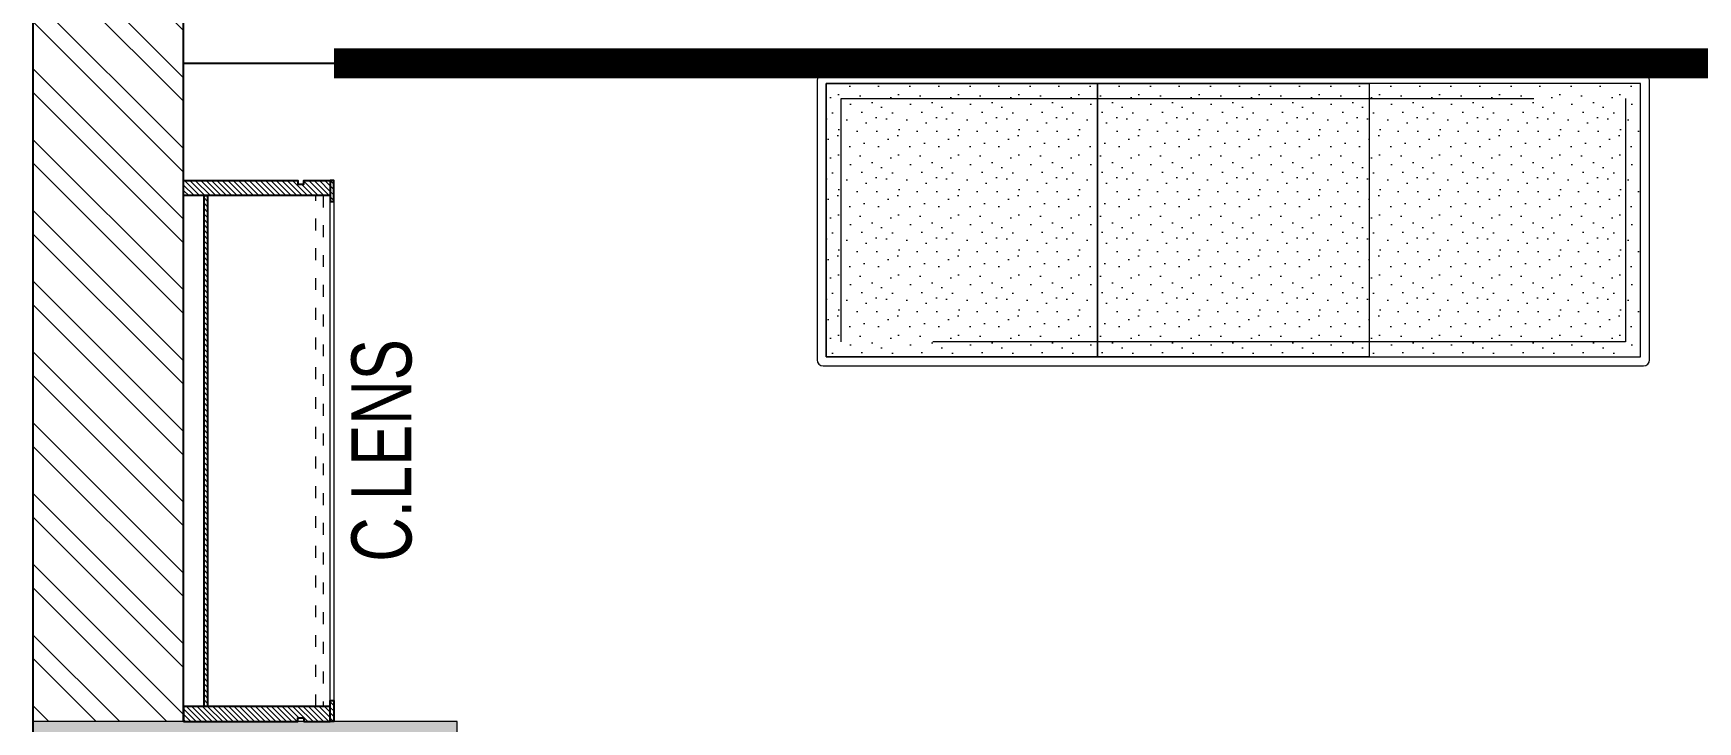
# Model space of a CAD drawing. Header units: feet. Extents: x 3387903 to 3402123, y -5461245 to -5443363.
# Drawn here: x 3387903 to 3390672, y -5448808 to -5447663 of the extents above; entities that cross this region are included whole.
import ezdxf

# ---------------------------------------------------------------- set-up
doc = ezdxf.new("R2010")
doc.units = ezdxf.units.FT
doc.header["$LTSCALE"] = 33
doc.header["$MEASUREMENT"] = 0
doc.linetypes.add('ACAD_ISO03W100', pattern=[30, 12, -18])
doc.linetypes.add('HIDDEN2', pattern=[4.7624999999999975, 3.174999999999998, -1.587499999999999])
doc.layers.add('A-WALL', color=1, linetype='Continuous')
for name, color, linetype, lineweight in [('Column', 243, 'Continuous', 9), ('column hatch', 5, 'Continuous', 0), ('LENS-HATCH', 251, 'Continuous', 5), ('LENS-PARTITION', 21, 'Continuous', 25), ('LENS_DIMENSION', 193, 'Continuous', 0), ('LK-FF&E FLOOR', 1, 'Continuous', 9), ('LK-FF&E WALL', 1, 'Continuous', 9), ('LK-MIRROR', 133, 'Continuous', 13), ('LN-ELEVATION-1', 81, 'Continuous', 25), ('LN-ELEVATION-2', 103, 'Continuous', 20), ('LN-ELEVATION-3', 125, 'Continuous', 18), ('LN-ELEVATION-4', 145, 'Continuous', 13), ('LN-ELEVATION-5', 167, 'Continuous', 5), ('LN-HATCH', 251, 'Continuous', 0), ('PLANO-TXT', 252, 'Continuous', 5)]:
    doc.layers.add(name, color=color, linetype=linetype, lineweight=lineweight)
doc.styles.add('LK TXT', font='GILC____.TTF', dxfattribs={"height": 100})
pattern_1 = [(45, (4209746.041545029, 1706864.740126446), (-4.490128060534575, 4.490128060534575), [])]
pattern_2 = [(45, (4210046.041545031, 1706864.740126446), (-4.490128060534575, 4.490128060534575), [])]

# ---------------------------------------------------------------- blocks, each defined once
blk = doc.blocks.new('A$Ce3c081f2')
at = {"layer": 'column hatch'}
h = blk.add_hatch(color=8, dxfattribs=at)
h.dxf.hatch_style = 1
h.paths.add_polyline_path([(-11400, 10100), (-11400, 10815), (-12085, 10815), (-12085, 10100)])
h.paths.add_polyline_path([(-5410, 0), (-5410, 150), (-5410, 600), (-6100, 600), (-6100, 0)])
h.paths.add_polyline_path([(-5445, 10110), (-5445, 10815), (-6085, 10815), (-6085, 10110)])
h.paths.add_polyline_path([(0, 10105), (0, 10815), (-715, 10815), (-715, 10105)])
h.paths.add_polyline_path([(0, 0), (0, 600), (-710, 600), (-710, 0)])
at = {"layer": 'LN-HATCH'}
h = blk.add_hatch(dxfattribs=at)
h.set_pattern_fill('ANSI32', color=256, scale=222)
h.set_pattern_definition([(45, (-2067896.709303212, 5460790.36370473), (-58.86663953378008, 58.86663953378008), []), (45, (-2067857.464876921, 5460790.36370473), (-58.86663953378008, 58.86663953378008), [])])
h.paths.add_polyline_path([(0, 600), (0, 10105), (-250, 10105), (-250, 600)])
h.paths.add_polyline_path([(-715, 10565), (-715, 10815), (-5445, 10815), (-5445, 10565)])
h.paths.add_polyline_path([(-6085, 10565), (-6085, 10815), (-11400, 10815), (-11400, 10565)])
h.paths.add_polyline_path([(-12085, 10565), (-12085, 10815), (-13682, 10815), (-13682, 10565), (-13575, 10565)])
at = {"layer": 'A-WALL'}
for p, q in [((-13682, 10815), (0, 10815)), ((-5445, 10565), (-715, 10565))]:
    blk.add_line(p, q, dxfattribs=at)
at = {"layer": 'Column'}
for p, q in [((-5445, 10110), (-5445, 10815)), ((-6085, 10110), (-5445, 10110))]:
    blk.add_line(p, q, dxfattribs=at)
blk = doc.blocks.new('CLENS 900')
at = {"layer": 'LN-HATCH', "ltscale": 0.5}
h = blk.add_hatch(dxfattribs=at)
h.set_pattern_fill('ANSI31', color=256, scale=50)
h.set_pattern_definition([(45, (911.7948143622632, 249.9999999999854), (-4.419417382415921, 4.419417382415921), [])])
h.paths.add_polyline_path([(0, 250), (0, 60), (6, 60), (6, 50), (0, 50), (0, 6), (25, 6), (25, 250)])
h = blk.add_hatch(dxfattribs=at)
h.set_pattern_fill('ANSI31', color=256, scale=2)
h.set_pattern_definition(pattern_1)
h.paths.add_polyline_path([(900, 250), (900, 60), (894, 60), (894, 50), (900, 50), (900, 6), (875, 6), (875, 250)])
h = blk.add_hatch(dxfattribs=at)
h.set_pattern_fill('ANSI31', color=256, scale=2)
h.set_pattern_definition(pattern_2)
h.paths.add_polyline_path([(875.0000000000146, 209.9999999999854), (25, 210), (25, 216), (875.0000000000146, 215.9999999999854)])
h = blk.add_hatch(dxfattribs=at)
h.set_pattern_fill('ANSI31', color=256, scale=2)
h.set_pattern_definition(pattern_2)
h.paths.add_polyline_path([(35, 6), (35, 0), (0, 0), (0, 6)])
h = blk.add_hatch(dxfattribs=at)
h.set_pattern_fill('ANSI31', color=256, scale=2)
h.set_pattern_definition(pattern_1)
h.paths.add_polyline_path([(865, 6), (865, 0), (900, 0), (900, 6)])
at = {"layer": 'LN-ELEVATION-1', "ltscale": 0.5}
for points in [[(0, 250), (0, 60), (6, 60), (6, 50), (0, 50), (0, 6), (25, 6), (25, 250)], [(900, 250), (900, 60), (894, 60), (894, 50), (900, 50), (900, 6), (875, 6), (875, 250)], [(875, 210), (25, 210), (25, 216), (875, 216)], [(35, 6), (35, 0), (0, 0), (0, 6)], [(865, 6), (865, 0), (900, 0), (900, 6)]]:
    blk.add_lwpolyline(points, close=True, dxfattribs=at)
at = {"layer": 'LN-ELEVATION-3', "ltscale": 0.5}
for p, q in [((25, 250), (875, 250)), ((35, 6), (865, 6)), ((865, 0), (35, 0))]:
    blk.add_line(p, q, dxfattribs=at)
at = {"layer": 'LN-ELEVATION-4', "linetype": 'ACAD_ISO03W100', "ltscale": 0.05}
blk.add_lwpolyline([(25, 30), (875, 30), (875, 18), (25, 18)], close=True, dxfattribs=at)
blk = doc.blocks.new('3 seater Bench 1385')
at = {"layer": 'LENS-HATCH', "lineweight": 0}
h = blk.add_hatch(dxfattribs=at)
h.set_pattern_fill('STIP1', color=177, scale=100, angle=269.9999999999999, pattern_type=2)
h.set_pattern_definition([(270, (6617025.245374651, -170439.1063060568), (100, -1.516e-13), [0, -100]), (270, (6617009.245374652, -170451.1063060568), (100, -1.516e-13), [0, -100]), (270, (6616985.245374652, -170446.1063060568), (100, -1.516e-13), [0, -100]), (270, (6616962.245374652, -170481.1063060568), (100, -1.516e-13), [0, -100]), (270, (6616998.245374652, -170478.1063060568), (100, -1.516e-13), [0, -100]), (270, (6617022.245374652, -170505.1063060568), (100, -1.516e-13), [0, -100]), (270, (6617029.245374651, -170470.1063060568), (100, -1.516e-13), [0, -100]), (270, (6616988.245374651, -170512.1063060568), (100, -1.516e-13), [0, -100]), (270, (6616956.245374652, -170507.1063060568), (100, -1.516e-13), [0, -100]), (270, (6616941.245374651, -170433.1063060568), (100, -1.516e-13), [0, -100]), (270, (6616961.245374652, -170451.1063060568), (100, -1.516e-13), [0, -100]), (270, (6616942.245374652, -170465.1063060568), (100, -1.516e-13), [0, -100]), (270, (6617006.245374652, -170526.1063060568), (100, -1.516e-13), [0, -100]), (270, (6616981.245374652, -170494.1063060568), (100, -1.516e-13), [0, -100]), (270, (6617014.245374652, -170486.1063060568), (100, -1.516e-13), [0, -100]), (270, (6617005.245374651, -170503.1063060568), (100, -1.516e-13), [0, -100]), (270, (6616978.245374651, -170467.1063060568), (100, -1.516e-13), [0, -100]), (270, (6617032.245374652, -170495.1063060568), (100, -1.516e-13), [0, -100]), (270, (6616973.245374651, -170526.1063060568), (100, -1.516e-13), [0, -100]), (270, (6616943.245374651, -170523.1063060568), (100, -1.516e-13), [0, -100])])
h.paths.add_polyline_path([(677.5000000004657, 227.5), (225.8333333334885, 227.5), (225.8333333334885, -227.5), (677.5000000004657, -227.5)])
h.paths.add_polyline_path([(-225.8333333334885, 227.5), (225.8333333334885, 227.5), (225.8333333334885, -227.5), (-225.8333333334885, -227.5)])
h.paths.add_polyline_path([(-677.5000000004657, 227.5), (-225.8333333334885, 227.5), (-225.8333333334885, -227.5), (-677.5000000004657, -227.5)])
at = {"layer": 'LN-ELEVATION-2', "ltscale": 0.5}
for points in [[(-677.5000000004657, 227.5), (-225.8333333334885, 227.5), (-225.8333333334885, -227.5), (-677.5000000004657, -227.5)], [(-225.8333333334885, 227.5), (225.8333333334885, 227.5), (225.8333333334885, -227.5), (-225.8333333334885, -227.5)], [(677.5000000004657, 227.5), (225.8333333334885, 227.5), (225.8333333334885, -227.5), (677.5000000004657, -227.5)]]:
    blk.add_lwpolyline(points, close=True, dxfattribs=at)
at = {"layer": 'LN-ELEVATION-5', "ltscale": 0.5}
blk.add_lwpolyline([(682.4999999995343, 242.5), (-682.5000000004655, 242.5, 0.4142135623730951), (-692.5000000004655, 232.5), (-692.5000000004655, -232.5, 0.4142135623730951), (-682.5000000004655, -242.5), (682.4999999995343, -242.5, 0.4142135623730951), (692.4999999995343, -232.5), (692.4999999995343, 232.5, 0.4142135623730951)], format="xyb", close=True, dxfattribs=at)
blk.add_lwpolyline([(677.4999999995343, 227.5), (-677.5000000004657, 227.5), (-677.5000000004657, -227.5), (677.4999999995343, -227.5)], close=True, dxfattribs=at)
at = {"layer": 'LN-ELEVATION-5', "linetype": 'HIDDEN2', "ltscale": 11}
blk.add_lwpolyline([(-652.5000000004657, 202.5), (652.5000000004657, 202.5), (652.5000000004657, -202.5), (-652.5000000004657, -202.5)], close=True, dxfattribs=at)

msp = doc.modelspace()

# ---------------------------------------------------------------- linework, layer by layer
at = {"layer": 'LENS-PARTITION'}
msp.add_lwpolyline([(3392253.089835151, -5447612.95706075), (3392253.089835151, -5447712.957060749), (3388153.089832961, -5447712.956978897), (3388153.089832961, -5447612.956978897)], close=True, dxfattribs=at)
at = {"layer": 'LK-MIRROR', "linetype": 'ACAD_ISO03W100', "ltscale": 0.05, "const_width": 50}
msp.add_lwpolyline([(3392253.089835151, -5447712.957060749), (3388403.089832961, -5447712.957060755)], dxfattribs=at)

# ---------------------------------------------------------------- block references
at = {"layer": 'LENS_DIMENSION', "rotation": 90}
msp.add_blockref('A$Ce3c081f2', (3398718.089832962, -5443362.956978898), dxfattribs=at)
at = {"layer": 'LK-FF&E FLOOR'}
msp.add_blockref('3 seater Bench 1385', (3389899.323508308, -5447973.785505459), dxfattribs=at)
at = {"layer": 'LK-FF&E WALL', "rotation": 90}
msp.add_blockref('CLENS 900', (3388403.089832961, -5448807.956978897), dxfattribs=at)

# ---------------------------------------------------------------- texts
at = {"layer": 'PLANO-TXT', "linetype": 'Continuous', "ltscale": 3, "insert": (3388482.915881992, -5448357.00268499), "char_height": 100, "width": 272.1482558139534, "attachment_point": 5, "rotation": 89.99999999999983, "style": 'LK TXT'}
msp.add_mtext('C.LENS', dxfattribs=at)

doc.saveas('drawing.dxf')
